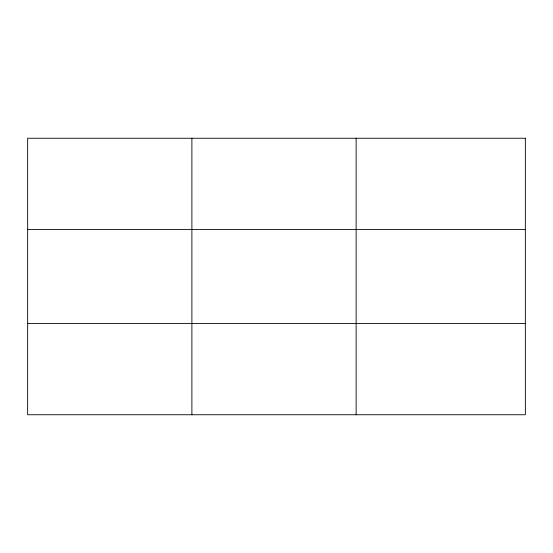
<?xml version="1.0" encoding="UTF-8"?>
<svg xmlns="http://www.w3.org/2000/svg" width="553" height="553" viewBox="0 0 553 553"><rect width="100%" height="100%" fill="white"/><g stroke="black" fill="none" stroke-linecap="round" stroke-linejoin="round"><path stroke-width="0.83" d="M191.891 414.75L191.891 138.25M356.132 414.75L356.132 138.25M27.65 229.495L525.35 229.495M27.65 323.505L525.35 323.505M525.35 138.25L27.65 138.25L27.65 414.75L525.35 414.75L525.35 138.25"/></g></svg>
